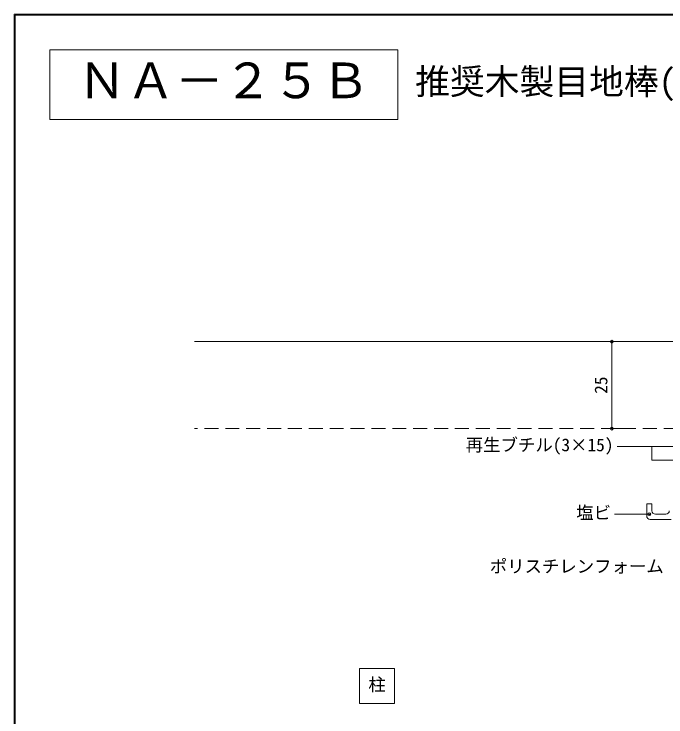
# Model space of a CAD drawing. Units: millimetres at full size, sheet at 1:2; details may follow other scales. Extents: x -891 to 891, y -194 to 194.
# Drawn here: x 330.3 to 517.6, y -7.9 to 194.2 of the extents above; entities that cross this region are included whole.
import ezdxf
from ezdxf.enums import TextEntityAlignment as Align

# ---------------------------------------------------------------- set-up
doc = ezdxf.new("R2010")
doc.units = ezdxf.units.MM
doc.header["$LTSCALE"] = 2
doc.header["$PDMODE"] = 32
doc.header["$PDSIZE"] = 0.8
doc.linetypes.add('DASHED2', pattern=[3, 2, -1])
doc.layers.add('0-0_', color=7, linetype='Continuous', lineweight=9)
doc.layers.add('1-0_', color=5, linetype='Continuous', lineweight=9)
doc.styles.add('ＭＳ ゴシック', font='')
doc.styles.get('ＭＳ ゴシック').set_extended_font_data('MS Gothic')

msp = doc.modelspace()

# ---------------------------------------------------------------- linework, layer by layer
at = {"layer": '0-0_'}
for p, q in [((330.56, 193.9), (890.56, 193.9)), ((330.56, -193.9), (330.56, 193.9))]:
    msp.add_line(p, q, dxfattribs=at)
msp.add_lwpolyline([(890.84, 194.18), (330.28, 194.18), (330.28, -194.18)], dxfattribs=at)
msp.add_lwpolyline([(340.56, 183.9), (340.56, 163.9), (440.56, 163.9), (440.56, 183.9)], close=True, dxfattribs=at)
at = {"layer": '1-0_', "color": 7}
for p, q in [((502.11, 100), (507.11, 100)), ((502.11, 75), (502.11, 100)), ((502.11, 75), (507.11, 75)), ((503.61, 69.899), (523.61, 69.899)), ((513.61, 65.899), (513.61, 69.899)), ((513.61, 65.899), (557.41, 65.899)), ((513.61, 53.399), (512.11, 53.399)), ((512.11, 49.899), (512.11, 53.399)), ((513.61, 51.399), (513.61, 53.399)), ((502.86, 50.399), (512.86, 50.399)), ((513.11, 48.899), (519.11, 48.899)), ((514.61, 50.399), (517.61, 50.399))]:
    msp.add_line(p, q, dxfattribs=at)
at = {"layer": '1-0_', "color": 7, "linetype": 'DASHED2'}
msp.add_line((839.01, 75), (382.11, 75), dxfattribs=at)
at = {"layer": '1-0_', "color": 7}
msp.add_lwpolyline([(530.51, 75), (528.01, 100), (382.11, 100)], dxfattribs=at)
msp.add_lwpolyline([(429.61, -4), (439.61, -4), (439.61, 6), (429.61, 6)], close=True, dxfattribs=at)
for centre, start, end in [((514.61, 51.399), 180, 270), ((517.61, 51.399), 270, 360), ((513.11, 49.899), 180, 270)]:
    msp.add_arc(centre, 1, start, end, dxfattribs=at)
for p in [(502.11, 100), (502.11, 75)]:
    msp.add_point(p, dxfattribs=at)
at = {"layer": '1-0_', "color": 2}
msp.add_point((512.86, 50.399), dxfattribs=at)

# ---------------------------------------------------------------- texts
at = {"layer": '0-0_', "style": 'ＭＳ ゴシック'}
for s, height, p in [('ＮＡ－２５Ｂ', 10.26, (348.56, 166.9)), ('推奨木製目地棒(現場調達)：25×25×20', 7.331, (445.56, 168.9))]:
    msp.add_text(s, height=height, dxfattribs=at).set_placement(p, align=Align.BOTTOM_LEFT)
at = {"layer": '1-0_', "color": 7, "style": 'ＭＳ ゴシック'}
msp.add_text('25', height=3.666, rotation=90, dxfattribs=at).set_placement((501.91, 85), align=Align.BOTTOM_LEFT)
for s, p in [('再生ブチル(3×15)', (460.11, 67.399)), ('塩ビ', (491.86, 47.899)), ('ポリスチレンフォーム', (467.01, 32.5)), ('柱', (432.11, -1.5))]:
    msp.add_text(s, height=3.666, dxfattribs=at).set_placement(p, align=Align.BOTTOM_LEFT)

doc.saveas('drawing.dxf')
